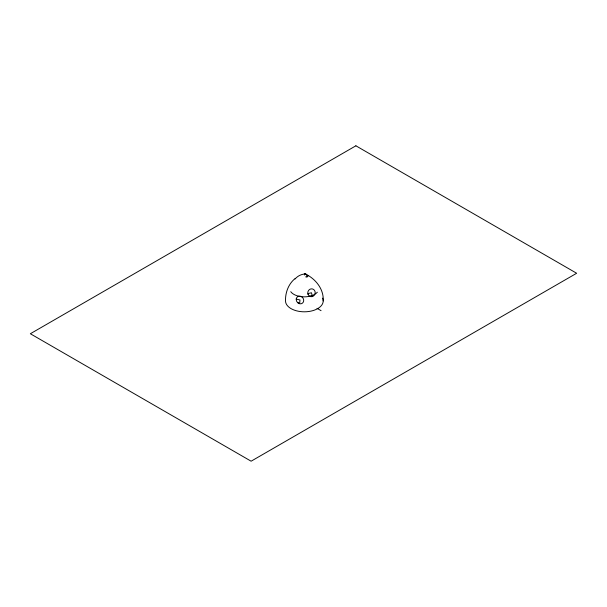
<?xml version="1.0" encoding="UTF-8"?>
<svg xmlns="http://www.w3.org/2000/svg" width="607" height="607" viewBox="0 0 607 607"><rect width="100%" height="100%" fill="white"/><g stroke="black" fill="none" stroke-linecap="round" stroke-linejoin="round"><path stroke-width="0.91" d="M323.205 300.928L323.228 298.333A33.286 26.943 12.8 0 0 307.483 275.032L304.638 273.56L304.357 274.986L305.89 273.856L303.621 274.121A33.286 21.564 53 0 0 295.093 278.985M307.392 275.396L306.945 276.883M295.366 278.34C288.591 283.644 285.244 292.46 285.518 300.928A18.847 10.88 0 0 0 306.816 311.717A18.847 10.88 0 0 0 322.56 298.113M310.078 296.413L312.248 295.897L311.49 292.771L308.053 293.591L308.166 294.577M296.239 299.084L299.957 299.972L299.714 303.052L297.468 302.521M317.013 308.318L321.073 310.663M317.347 292.217A14.682 8.475 0 0 1 303.766 296.853A14.682 8.475 0 0 1 290.745 291.709M305.632 276.83A1.533 0.888 0 0 0 306.801 276.921L307.165 276.83A1.533 0.888 0 0 0 307.483 275.434L307.165 275.297A1.533 0.888 0 0 0 306.398 275.176M296.246 298.985L296.474 300.989L297.642 302.718A4.029 3.574 52.5 0 0 303.257 302.18A4.029 3.574 52.5 0 0 301.118 296.459A4.029 3.574 52.5 0 0 296.246 298.985M355.884 145.801L30.35 333.744L251.116 461.199L576.65 273.256L355.884 145.801M310.647 296.626L308.955 295.73L307.939 294.038A3.946 3.695 -74.5 0 1 311.042 288.886A3.946 3.695 -74.5 0 1 315.192 292.847A3.946 3.695 -74.5 0 1 310.647 296.626"/></g></svg>
